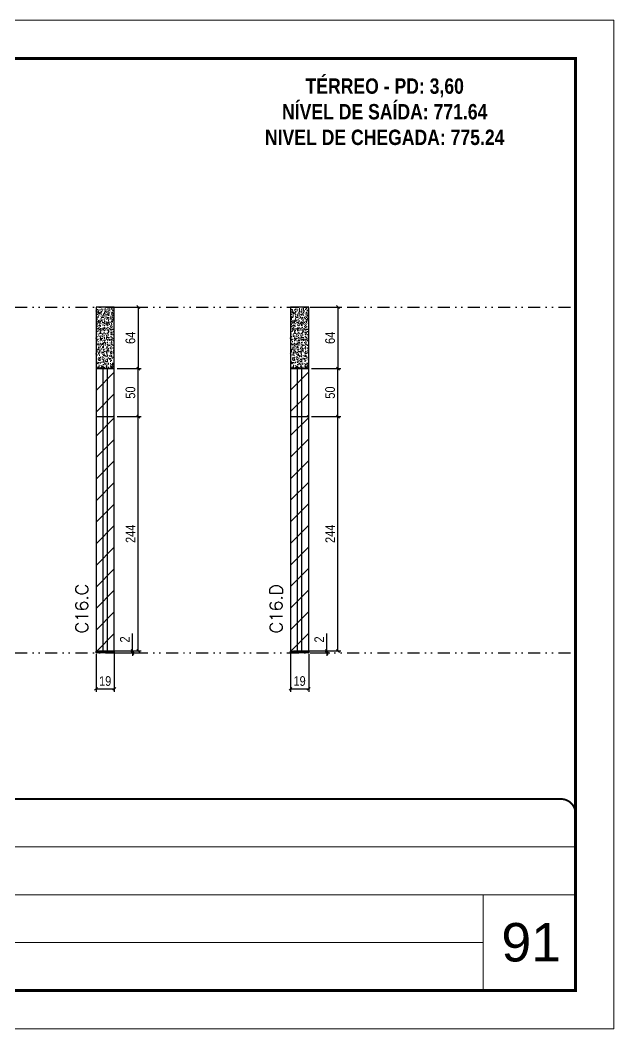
# Model space of a CAD drawing. Extents: x 2949 to 9203, y -16089 to 12527.
# Drawn here: x 6999 to 7618, y -13792 to -12742 of the extents above; entities that cross this region are included whole.
import ezdxf

# ---------------------------------------------------------------- set-up
doc = ezdxf.new("R2010")
doc.units = 0
for name, pattern in [('CONTINUO', [0]), ('DASHED', [0.75, 0.5, -0.25]), ('DIVIDE2', [0.625, 0.25, -0.125, 0, -0.125, 0, -0.125])]:
    doc.linetypes.add(name, pattern=pattern)
for name, color, linetype, lineweight in [('CARIMBO', 255, 'Continuous', 9), ('Folhas', 255, 'Continuous', 9), ('Hachura', 251, 'Continuous', 9), ('SARRAFO DE PRESSAO', 251, 'DASHED', 9), ('Texto Seção', 7, 'Continuous', 15)]:
    doc.layers.add(name, color=color, linetype=linetype, lineweight=lineweight)
for name, color, linetype in [('COTA', 241, 'Continuous'), ('NOMENCLATURA', 7, 'Continuous'), ('Nível', 160, 'Continuous'), ('Painéis', 200, 'Continuous'), ('SARR_2.2x7', 40, 'Continuous')]:
    doc.layers.add(name, color=color, linetype=linetype)
doc.styles.add('ARIAL', font='arial.ttf')
doc.styles.add('COTA TECNICA', font='techl___.ttf', dxfattribs={"height": 10})
doc.styles.add('COTA TECNICA-50', font='techl___.ttf', dxfattribs={"height": 10})
doc.styles.add('REGUA-120', font='ROMANS.shx', dxfattribs={"height": 15})
doc.styles.add('ROMANC', font='techb___.ttf', dxfattribs={"height": 2.5})
doc.dimstyles.new('COTA PAINEL-50', dxfattribs={"dimtxt": 10, "dimasz": 3, "dimexe": 3, "dimexo": 3, "dimgap": 3, "dimtad": 1, "dimdec": 1, "dimzin": 12, "dimdsep": 46, "dimtxsty": 'COTA TECNICA-50', "dimblk1": 'OBLIQUE', "dimblk2": 'OBLIQUE', "dimsah": 1, "dimcen": 0.9, "dimclrd": 4, "dimclre": 4, "dimclrt": 240, "dimadec": 1, "dimazin": 3, "dimtfac": 1, "dimtdec": 1, "dimtmove": 0, "dimatfit": 3, "dimfxl": 1, "dimtolj": 1, "dimtzin": 12, "dimarcsym": 0})
doc.dimstyles.new('PAINEL', dxfattribs={"dimtxt": 10, "dimasz": 3, "dimexe": 3, "dimexo": 3, "dimgap": 3, "dimtad": 1, "dimdec": 1, "dimzin": 12, "dimdsep": 46, "dimtxsty": 'COTA TECNICA', "dimblk1": 'OBLIQUE', "dimblk2": 'OBLIQUE', "dimsah": 1, "dimcen": 0.9, "dimclrd": 4, "dimclre": 4, "dimclrt": 240, "dimadec": 1, "dimazin": 3, "dimtfac": 1, "dimtdec": 1, "dimtmove": 0, "dimatfit": 3, "dimfxl": 1, "dimtolj": 1, "dimtzin": 12, "dimarcsym": 0})
pattern_1 = [(45, (-127643.467, -36496.372), (-11.2253202, 11.2253202), [])]

# ---------------------------------------------------------------- blocks, each defined once
blk = doc.blocks.new('9999999999')
at = {"color": 30, "linetype": 'CONTINUO'}
for p, q in [((98564.6, 34379.6), (99584, 34379.6)), ((98564.6, 34329.8), (99488, 34329.8)), ((99584, 34329.8), (99488, 34329.8)), ((99488, 34329.8), (99488, 34230.2)), ((98564.6, 34280), (99488, 34280))]:
    blk.add_line(p, q, dxfattribs=at)
at = {"color": 30, "linetype": 'CONTINUO', "const_width": 2}
blk.add_lwpolyline([(99584, 34230.2), (99584, 34414.4, 0.414214), (99569, 34429.4), (98229, 34429.4, 0.414214), (98214, 34414.4), (98214, 34245.2, 0.414214), (98229, 34230.2), (99584, 34230.2)], format="xyb", dxfattribs=at)
at = {"layer": 'Folhas'}
blk.add_lwpolyline([(98139, 34190.2), (99624, 34190.2), (99624, 35240.2), (98139, 35240.2)], close=True, dxfattribs=at)
at = {"layer": 'Folhas', "color": 30, "const_width": 3}
blk.add_lwpolyline([(98214, 34230.2), (99584, 34230.2), (99584, 35200.2), (98214, 35200.2)], close=True, dxfattribs=at)
blk = doc.blocks.new('_Oblique')
at = {"color": 0, "linetype": 'ByBlock', "lineweight": -2}
blk.add_line((-0.5, -0.5), (0.5, 0.5), dxfattribs=at)
blk = doc.blocks.new('*D3195')
at = {"layer": 'COTA', "color": 4, "lineweight": -2, "transparency": 16777216}
for p, q in [((7078.2, -13401.6), (7078.2, -13441)), ((7097.2, -13401.6), (7097.2, -13441)), ((7078.2, -13438), (7097.2, -13438))]:
    blk.add_line(p, q, dxfattribs=at)
at = {"layer": 'Defpoints', "color": 0, "transparency": 16777216}
for p in [(7078.2, -13398.6), (7097.2, -13398.6), (7097.2, -13438)]:
    blk.add_point(p, dxfattribs=at)
at = {"layer": 'COTA', "color": 4, "lineweight": -2, "transparency": 16777216, "xscale": 3, "yscale": 3, "zscale": 3, "rotation": 180}
blk.add_blockref('_Oblique', (7078.2, -13438), dxfattribs=at)
at = {"layer": 'COTA', "color": 4, "lineweight": -2, "transparency": 16777216, "xscale": 3, "yscale": 3, "zscale": 3}
blk.add_blockref('_Oblique', (7097.2, -13438), dxfattribs=at)
at = {"layer": 'COTA', "color": 240, "transparency": 16777216, "insert": (7087.7, -13429.9), "char_height": 10, "attachment_point": 5, "style": 'COTA TECNICA'}
blk.add_mtext('\\A1;19', dxfattribs=at)
blk = doc.blocks.new('*D3196')
at = {"layer": 'COTA', "color": 4, "lineweight": -2, "transparency": 16777216}
for p, q in [((7116.1, -13398.6), (7116.1, -13380.5)), ((7100.2, -13398.6), (7119.1, -13398.6)), ((7100.2, -13400.6), (7119.1, -13400.6)), ((7116.1, -13400.6), (7116.1, -13398.6)), ((7116.1, -13400.6), (7116.1, -13403.6))]:
    blk.add_line(p, q, dxfattribs=at)
at = {"layer": 'Defpoints', "color": 0, "transparency": 16777216}
for p in [(7097.2, -13398.6), (7097.2, -13400.6), (7116.1, -13398.6)]:
    blk.add_point(p, dxfattribs=at)
at = {"layer": 'COTA', "color": 4, "lineweight": -2, "transparency": 16777216, "xscale": 3, "yscale": 3, "zscale": 3}
for p, rotation in [((7116.1, -13398.6), 270), ((7116.1, -13400.6), 90)]:
    blk.add_blockref('_Oblique', p, dxfattribs=dict(at, rotation=rotation))
at = {"layer": 'COTA', "color": 240, "transparency": 16777216, "insert": (7108.1, -13386.6), "char_height": 10, "attachment_point": 5, "rotation": 90, "style": 'COTA TECNICA-50'}
blk.add_mtext('\\A1;2', dxfattribs=at)
blk = doc.blocks.new('*D3213')
at = {"layer": 'COTA', "color": 4, "linetype": 'ByBlock', "lineweight": -2, "transparency": 16777216}
for p, q in [((7100.2, -13040.6), (7125.1, -13040.6)), ((7122.1, -13040.6), (7122.1, -13104.6)), ((7100.2, -13104.6), (7125.1, -13104.6))]:
    blk.add_line(p, q, dxfattribs=at)
at = {"layer": 'Defpoints', "color": 0, "linetype": 'ByBlock', "transparency": 16777216}
for p in [(7097.2, -13040.6), (7097.2, -13104.6), (7122.1, -13104.6)]:
    blk.add_point(p, dxfattribs=at)
at = {"layer": 'COTA', "color": 4, "linetype": 'ByBlock', "lineweight": -2, "transparency": 16777216, "xscale": 3, "yscale": 3, "zscale": 3}
for p, rotation in [((7122.1, -13040.6), 90), ((7122.1, -13104.6), 270)]:
    blk.add_blockref('_Oblique', p, dxfattribs=dict(at, rotation=rotation))
at = {"layer": 'COTA', "color": 240, "linetype": 'ByBlock', "transparency": 16777216, "insert": (7114, -13072.6), "char_height": 10, "attachment_point": 5, "rotation": 90, "style": 'COTA TECNICA'}
blk.add_mtext('\\A1;64', dxfattribs=at)
blk = doc.blocks.new('*D3214')
at = {"layer": 'COTA', "color": 4, "linetype": 'ByBlock', "lineweight": -2, "transparency": 16777216}
for p, q in [((7100.2, -13154.6), (7125.1, -13154.6)), ((7122.1, -13398.6), (7122.1, -13154.6)), ((7081.2, -13398.6), (7125.1, -13398.6))]:
    blk.add_line(p, q, dxfattribs=at)
at = {"layer": 'Defpoints', "color": 0, "linetype": 'ByBlock', "transparency": 16777216}
for p in [(7097.2, -13154.6), (7122.1, -13154.6), (7078.2, -13398.6)]:
    blk.add_point(p, dxfattribs=at)
at = {"layer": 'COTA', "color": 4, "linetype": 'ByBlock', "lineweight": -2, "transparency": 16777216, "xscale": 3, "yscale": 3, "zscale": 3}
for p, rotation in [((7122.1, -13154.6), 90), ((7122.1, -13398.6), 270)]:
    blk.add_blockref('_Oblique', p, dxfattribs=dict(at, rotation=rotation))
at = {"layer": 'COTA', "color": 240, "linetype": 'ByBlock', "transparency": 16777216, "insert": (7114.1, -13276.6), "char_height": 10, "attachment_point": 5, "rotation": 90, "style": 'COTA TECNICA'}
blk.add_mtext('\\A1;244', dxfattribs=at)
blk = doc.blocks.new('*D3215')
at = {"layer": 'COTA', "color": 4, "linetype": 'ByBlock', "lineweight": -2, "transparency": 16777216}
for p, q in [((7100.2, -13104.6), (7125.1, -13104.6)), ((7122.1, -13154.6), (7122.1, -13104.6)), ((7100.2, -13154.6), (7125.1, -13154.6))]:
    blk.add_line(p, q, dxfattribs=at)
at = {"layer": 'Defpoints', "color": 0, "linetype": 'ByBlock', "transparency": 16777216}
for p in [(7097.2, -13104.6), (7122.1, -13104.6), (7097.2, -13154.6)]:
    blk.add_point(p, dxfattribs=at)
at = {"layer": 'COTA', "color": 4, "linetype": 'ByBlock', "lineweight": -2, "transparency": 16777216, "xscale": 3, "yscale": 3, "zscale": 3}
for p, rotation in [((7122.1, -13104.6), 90), ((7122.1, -13154.6), 270)]:
    blk.add_blockref('_Oblique', p, dxfattribs=dict(at, rotation=rotation))
at = {"layer": 'COTA', "color": 240, "linetype": 'ByBlock', "transparency": 16777216, "insert": (7114, -13129.6), "char_height": 10, "attachment_point": 5, "rotation": 90, "style": 'COTA TECNICA'}
blk.add_mtext('\\A1;50', dxfattribs=at)
blk = doc.blocks.new('*D3208')
at = {"layer": 'COTA', "color": 4, "lineweight": -2, "transparency": 16777216}
for p, q in [((7280.7, -13401.6), (7280.7, -13441)), ((7299.7, -13401.6), (7299.7, -13441)), ((7280.7, -13438), (7299.7, -13438))]:
    blk.add_line(p, q, dxfattribs=at)
at = {"layer": 'Defpoints', "color": 0, "transparency": 16777216}
for p in [(7280.7, -13398.6), (7299.7, -13398.6), (7299.7, -13438)]:
    blk.add_point(p, dxfattribs=at)
at = {"layer": 'COTA', "color": 4, "lineweight": -2, "transparency": 16777216, "xscale": 3, "yscale": 3, "zscale": 3, "rotation": 180}
blk.add_blockref('_Oblique', (7280.7, -13438), dxfattribs=at)
at = {"layer": 'COTA', "color": 4, "lineweight": -2, "transparency": 16777216, "xscale": 3, "yscale": 3, "zscale": 3}
blk.add_blockref('_Oblique', (7299.7, -13438), dxfattribs=at)
at = {"layer": 'COTA', "color": 240, "transparency": 16777216, "insert": (7290.2, -13429.9), "char_height": 10, "attachment_point": 5, "style": 'COTA TECNICA'}
blk.add_mtext('\\A1;19', dxfattribs=at)
blk = doc.blocks.new('*D3209')
at = {"layer": 'COTA', "color": 4, "lineweight": -2, "transparency": 16777216}
for p, q in [((7318.6, -13398.6), (7318.6, -13380.5)), ((7302.7, -13398.6), (7321.6, -13398.6)), ((7302.7, -13400.6), (7321.6, -13400.6)), ((7318.6, -13400.6), (7318.6, -13398.6)), ((7318.6, -13400.6), (7318.6, -13403.6))]:
    blk.add_line(p, q, dxfattribs=at)
at = {"layer": 'Defpoints', "color": 0, "transparency": 16777216}
for p in [(7299.7, -13398.6), (7299.7, -13400.6), (7318.6, -13398.6)]:
    blk.add_point(p, dxfattribs=at)
at = {"layer": 'COTA', "color": 4, "lineweight": -2, "transparency": 16777216, "xscale": 3, "yscale": 3, "zscale": 3}
for p, rotation in [((7318.6, -13398.6), 270), ((7318.6, -13400.6), 90)]:
    blk.add_blockref('_Oblique', p, dxfattribs=dict(at, rotation=rotation))
at = {"layer": 'COTA', "color": 240, "transparency": 16777216, "insert": (7310.6, -13386.6), "char_height": 10, "attachment_point": 5, "rotation": 90, "style": 'COTA TECNICA-50'}
blk.add_mtext('\\A1;2', dxfattribs=at)
blk = doc.blocks.new('*D3216')
at = {"layer": 'COTA', "color": 4, "linetype": 'ByBlock', "lineweight": -2, "transparency": 16777216}
for p, q in [((7302.7, -13040.6), (7333.1, -13040.6)), ((7330.1, -13040.6), (7330.1, -13104.6)), ((7302.7, -13104.6), (7333.1, -13104.6))]:
    blk.add_line(p, q, dxfattribs=at)
at = {"layer": 'Defpoints', "color": 0, "linetype": 'ByBlock', "transparency": 16777216}
for p in [(7299.7, -13040.6), (7299.7, -13104.6), (7330.1, -13104.6)]:
    blk.add_point(p, dxfattribs=at)
at = {"layer": 'COTA', "color": 4, "linetype": 'ByBlock', "lineweight": -2, "transparency": 16777216, "xscale": 3, "yscale": 3, "zscale": 3}
for p, rotation in [((7330.1, -13040.6), 90), ((7330.1, -13104.6), 270)]:
    blk.add_blockref('_Oblique', p, dxfattribs=dict(at, rotation=rotation))
at = {"layer": 'COTA', "color": 240, "linetype": 'ByBlock', "transparency": 16777216, "insert": (7322, -13072.6), "char_height": 10, "attachment_point": 5, "rotation": 90, "style": 'COTA TECNICA'}
blk.add_mtext('\\A1;64', dxfattribs=at)
blk = doc.blocks.new('*D3217')
at = {"layer": 'COTA', "color": 4, "linetype": 'ByBlock', "lineweight": -2, "transparency": 16777216}
for p, q in [((7302.7, -13154.6), (7333.1, -13154.6)), ((7330.1, -13398.6), (7330.1, -13154.6)), ((7283.7, -13398.6), (7333.1, -13398.6))]:
    blk.add_line(p, q, dxfattribs=at)
at = {"layer": 'Defpoints', "color": 0, "linetype": 'ByBlock', "transparency": 16777216}
for p in [(7299.7, -13154.6), (7330.1, -13154.6), (7280.7, -13398.6)]:
    blk.add_point(p, dxfattribs=at)
at = {"layer": 'COTA', "color": 4, "linetype": 'ByBlock', "lineweight": -2, "transparency": 16777216, "xscale": 3, "yscale": 3, "zscale": 3}
for p, rotation in [((7330.1, -13154.6), 90), ((7330.1, -13398.6), 270)]:
    blk.add_blockref('_Oblique', p, dxfattribs=dict(at, rotation=rotation))
at = {"layer": 'COTA', "color": 240, "linetype": 'ByBlock', "transparency": 16777216, "insert": (7322, -13276.6), "char_height": 10, "attachment_point": 5, "rotation": 90, "style": 'COTA TECNICA'}
blk.add_mtext('\\A1;244', dxfattribs=at)
blk = doc.blocks.new('*D3218')
at = {"layer": 'COTA', "color": 4, "linetype": 'ByBlock', "lineweight": -2, "transparency": 16777216}
for p, q in [((7302.7, -13104.6), (7333.1, -13104.6)), ((7330.1, -13154.6), (7330.1, -13104.6)), ((7302.7, -13154.6), (7333.1, -13154.6))]:
    blk.add_line(p, q, dxfattribs=at)
at = {"layer": 'Defpoints', "color": 0, "linetype": 'ByBlock', "transparency": 16777216}
for p in [(7299.7, -13104.6), (7330.1, -13104.6), (7299.7, -13154.6)]:
    blk.add_point(p, dxfattribs=at)
at = {"layer": 'COTA', "color": 4, "linetype": 'ByBlock', "lineweight": -2, "transparency": 16777216, "xscale": 3, "yscale": 3, "zscale": 3}
for p, rotation in [((7330.1, -13104.6), 90), ((7330.1, -13154.6), 270)]:
    blk.add_blockref('_Oblique', p, dxfattribs=dict(at, rotation=rotation))
at = {"layer": 'COTA', "color": 240, "linetype": 'ByBlock', "transparency": 16777216, "insert": (7322, -13129.6), "char_height": 10, "attachment_point": 5, "rotation": 90, "style": 'COTA TECNICA'}
blk.add_mtext('\\A1;50', dxfattribs=at)

msp = doc.modelspace()

# ---------------------------------------------------------------- hatches: boundary and pattern name
at = {"layer": 'COTA', "linetype": 'ByBlock'}
h = msp.add_hatch(dxfattribs=at)
h.set_pattern_fill('AR-CONC', color=256, scale=0.03)
h.set_pattern_definition([(50, (-126071.9665, -46819.548), (5.46554007, -0.47817257), [0.5715, -6.2865]), (355, (-126071.9665, -46819.548), (-1.05730264, 5.73170536), [0.4572, -5.02921753]), (100.4514447, (-126071.511, -46819.5876), (4.40823741, 5.25353256), [0.48570026, -5.34270734]), (46.1842, (-126071.9665, -46818.024), (8.13237123, -1.26126984), [0.85725, -9.42975]), (96.6355576, (-126071.289, -46818.129), (7.122124, 7.42278374), [0.7285507, -8.01406824]), (351.184151, (-126071.9665, -46818.024), (7.122124, 7.42278374), [0.685799, -7.54379196]), (21, (-126071.2045, -46818.405), (4.54843174, -3.06795595), [0.5715, -6.2865]), (326, (-126071.2045, -46818.405), (1.85406085, 5.52563898), [0.4572, -5.0292]), (71.451445, (-126070.8255, -46818.6604), (6.40249258, 2.45768307), [0.48570026, -5.34269813]), (37.5, (-126071.9665, -46819.5478), (0.092658098, 2.536651166), [0, -4.96824, 0, -5.1054, 0, -5.04825]), (7.5, (-126071.9665, -46819.5478), (2.004589875, 3.005417245), [0, -2.91084, 0, -4.85394, 0, -1.92405]), (327.5, (-126073.6658, -46819.5478), (4.067717855, -0.17186232), [0, -1.905, 0, -5.9436, 0, -7.8867]), (317.5, (-126074.4278, -46819.5478), (4.44387544, 0.76279473), [0, -2.4765, 0, -3.94716, 0, -5.6007])])
h.paths.add_polyline_path([(7097.15, -13040.63), (7078.15, -13040.63), (7078.15, -13104.63), (7097.15, -13104.63)])
h = msp.add_hatch(dxfattribs=at)
h.set_pattern_fill('AR-CONC', color=256, scale=0.03)
h.set_pattern_definition([(50, (-125869.4586, -46819.548), (5.46554007, -0.47817257), [0.5715, -6.2865]), (355, (-125869.4586, -46819.548), (-1.05730264, 5.73170536), [0.4572, -5.02921753]), (100.4514447, (-125869.003, -46819.5876), (4.40823741, 5.25353256), [0.48570026, -5.34270734]), (46.1842, (-125869.4586, -46818.024), (8.13237123, -1.26126984), [0.85725, -9.42975]), (96.6355576, (-125868.781, -46818.129), (7.122124, 7.42278374), [0.7285507, -8.01406824]), (351.184151, (-125869.4586, -46818.024), (7.122124, 7.42278374), [0.685799, -7.54379196]), (21, (-125868.6966, -46818.405), (4.54843174, -3.06795595), [0.5715, -6.2865]), (326, (-125868.6966, -46818.405), (1.85406085, 5.52563898), [0.4572, -5.0292]), (71.451445, (-125868.3175, -46818.6604), (6.40249258, 2.45768307), [0.48570026, -5.34269813]), (37.5, (-125869.4586, -46819.5478), (0.092658098, 2.536651166), [0, -4.96824, 0, -5.1054, 0, -5.04825]), (7.5, (-125869.4586, -46819.5478), (2.004589875, 3.005417245), [0, -2.91084, 0, -4.85394, 0, -1.92405]), (327.5, (-125871.1578, -46819.5478), (4.067717855, -0.17186232), [0, -1.905, 0, -5.9436, 0, -7.8867]), (317.5, (-125871.92, -46819.5478), (4.44387544, 0.76279473), [0, -2.4765, 0, -3.94716, 0, -5.6007])])
h.paths.add_polyline_path([(7299.66, -13040.63), (7280.66, -13040.63), (7280.66, -13104.63), (7299.66, -13104.63)])
at = {"layer": 'Hachura'}
h = msp.add_hatch(dxfattribs=at)
h.set_pattern_fill('ANSI31', color=256, scale=5)
h.paths.add_polyline_path([(7097.15, -13104.63), (7078.15, -13104.63), (7078.15, -13154.63), (7097.15, -13154.63)])
h = msp.add_hatch(dxfattribs=at)
h.set_pattern_fill('ANSI31', color=256, scale=5)
h.paths.add_polyline_path([(7299.66, -13104.63), (7280.66, -13104.63), (7280.66, -13154.63), (7299.66, -13154.63)])
at = {"layer": 'Hachura', "linetype": 'ByBlock'}
h = msp.add_hatch(dxfattribs=at)
h.set_pattern_fill('ANSI31', color=256, scale=5)
h.set_pattern_definition(pattern_1)
h.paths.add_polyline_path([(7097.15, -13154.63), (7078.15, -13154.63), (7078.15, -13398.63), (7097.15, -13398.63)])
h = msp.add_hatch(dxfattribs=at)
h.set_pattern_fill('ANSI31', color=256, scale=5)
h.set_pattern_definition(pattern_1)
h.paths.add_polyline_path([(7299.66, -13154.63), (7280.66, -13154.63), (7280.66, -13398.63), (7299.66, -13398.63)])

# ---------------------------------------------------------------- linework, layer by layer
at = {"layer": 'COTA', "linetype": 'ByBlock'}
for points in [[(7078.15, -13104.63), (7097.15, -13104.63), (7097.15, -13040.63), (7078.15, -13040.63)], [(7280.66, -13104.63), (7299.66, -13104.63), (7299.66, -13040.63), (7280.66, -13040.63)]]:
    msp.add_lwpolyline(points, close=True, dxfattribs=at)
at = {"layer": 'Nível', "color": 4, "linetype": 'DIVIDE2', "ltscale": 50}
for p, q in [((6207.53, -13040.63), (7577.53, -13040.63)), ((6207.53, -13400.63), (7577.53, -13400.63))]:
    msp.add_line(p, q, dxfattribs=at)
at = {"layer": 'Painéis'}
for p, q in [((7078.15, -13104.63), (7078.15, -13398.63)), ((7097.15, -13104.63), (7078.15, -13104.63)), ((7097.15, -13398.63), (7097.15, -13104.63)), ((7299.66, -13104.63), (7280.66, -13104.63)), ((7280.66, -13104.63), (7280.66, -13398.63)), ((7299.66, -13398.63), (7299.66, -13104.63)), ((7078.15, -13154.63), (7097.15, -13154.63)), ((7280.66, -13154.63), (7299.66, -13154.63)), ((7078.15, -13398.63), (7097.15, -13398.63)), ((7280.66, -13398.63), (7299.66, -13398.63))]:
    msp.add_line(p, q, dxfattribs=at)
for points in [[(7078.15, -13398.63), (7097.15, -13398.63), (7097.15, -13400.63), (7078.15, -13400.63)], [(7280.66, -13398.63), (7299.66, -13398.63), (7299.66, -13400.63), (7280.66, -13400.63)]]:
    msp.add_lwpolyline(points, close=True, dxfattribs=at)
at = {"layer": 'SARR_2.2x7'}
for p, q in [((7085.15, -13104.63), (7085.15, -13154.63)), ((7090.15, -13154.63), (7090.15, -13104.63)), ((7287.66, -13104.63), (7287.66, -13154.63)), ((7292.66, -13154.63), (7292.66, -13104.63)), ((7085.15, -13154.63), (7085.15, -13398.63)), ((7090.15, -13398.63), (7090.15, -13154.63)), ((7287.66, -13154.63), (7287.66, -13398.63)), ((7292.66, -13398.63), (7292.66, -13154.63))]:
    msp.add_line(p, q, dxfattribs=at)

# ---------------------------------------------------------------- block references
at = {"layer": 'SARRAFO DE PRESSAO', "color": 6, "linetype": 'ByBlock'}
msp.add_blockref('9999999999', (-92006.44, -47982.12), dxfattribs=at)

# ---------------------------------------------------------------- texts
at = {"layer": 'CARIMBO', "style": 'ARIAL'}
msp.add_text('91', height=40, dxfattribs=at).set_placement((7500.39, -13721.77))
at = {"layer": 'NOMENCLATURA', "color": 2, "insert": (7378.86, -12775.86), "char_height": 16, "attachment_point": 2, "style": 'ROMANC'}
msp.add_mtext_dynamic_manual_height_columns('\\PTÉRREO - PD: 3,60\\PNÍVEL DE SAÍDA: 771.64\\PNIVEL DE CHEGADA: 775.24', width=300.2766, gutter_width=1, heights=[0], dxfattribs=at)
at = {"layer": 'Texto Seção', "char_height": 13, "width": 285.3299, "attachment_point": 7, "rotation": 90, "style": 'REGUA-120'}
for s, insert in [('C16.C', (7069.82, -13380.17)), ('C16.D', (7272.33, -13380.17))]:
    msp.add_mtext(s, dxfattribs=dict(at, insert=insert))

# ---------------------------------------------------------------- dimensions: what is measured, and where the dimension line sits
at = {"layer": 'COTA', "linetype": 'ByBlock'}
for base, p1, p2, picture, middle in [((7122.14, -13104.63), (7097.15, -13040.63), (7097.15, -13104.63), '*D3213', (7114.03, -13072.63)), ((7330.07, -13104.63), (7299.66, -13040.63), (7299.66, -13104.63), '*D3216', (7321.97, -13072.63)), ((7122.14, -13154.63), (7078.15, -13398.63), (7097.15, -13154.63), '*D3214', (7114.06, -13276.63)), ((7330.07, -13154.63), (7280.66, -13398.63), (7299.66, -13154.63), '*D3217', (7322, -13276.63))]:
    dim = msp.add_linear_dim(base=base, p1=p1, p2=p2, angle=90, dimstyle='PAINEL', dxfattribs=at)
    dim.commit()
    dim.dimension.update_dxf_attribs({"geometry": picture, "text_midpoint": middle})
for base, p1, p2, picture, middle in [((7122.14, -13104.63), (7097.15, -13154.63), (7097.15, -13104.63), '*D3215', (7114.03, -13129.63)), ((7330.07, -13104.63), (7299.66, -13154.63), (7299.66, -13104.63), '*D3218', (7321.96, -13129.63))]:
    dim = msp.add_linear_dim(base=base, p1=p1, p2=p2, angle=90, dimstyle='PAINEL', override={"dimtmove": 1}, dxfattribs=at)
    dim.commit()
    dim.dimension.update_dxf_attribs({"geometry": picture, "text_midpoint": middle})
at = {"layer": 'COTA'}
for base, p1, p2, picture, middle in [((7116.06, -13398.63), (7097.15, -13400.63), (7097.15, -13398.63), '*D3196', (7116.06, -13386.58)), ((7318.57, -13398.63), (7299.66, -13400.63), (7299.66, -13398.63), '*D3209', (7318.57, -13386.58))]:
    dim = msp.add_linear_dim(base=base, p1=p1, p2=p2, angle=90, dimstyle='COTA PAINEL-50', dxfattribs=at)
    dim.commit()
    dim.dimension.update_dxf_attribs({"geometry": picture, "text_midpoint": middle, "dimtype": 160})
for base, p1, p2, picture, middle in [((7097.15, -13437.98), (7078.15, -13398.63), (7097.15, -13398.63), '*D3195', (7087.65, -13429.89)), ((7299.66, -13437.98), (7280.66, -13398.63), (7299.66, -13398.63), '*D3208', (7290.16, -13429.89))]:
    dim = msp.add_linear_dim(base=base, p1=p1, p2=p2, dimstyle='PAINEL', override={"dimarcsym": 2}, dxfattribs=at)
    dim.commit()
    dim.dimension.update_dxf_attribs({"geometry": picture, "text_midpoint": middle})

doc.saveas('drawing.dxf')
